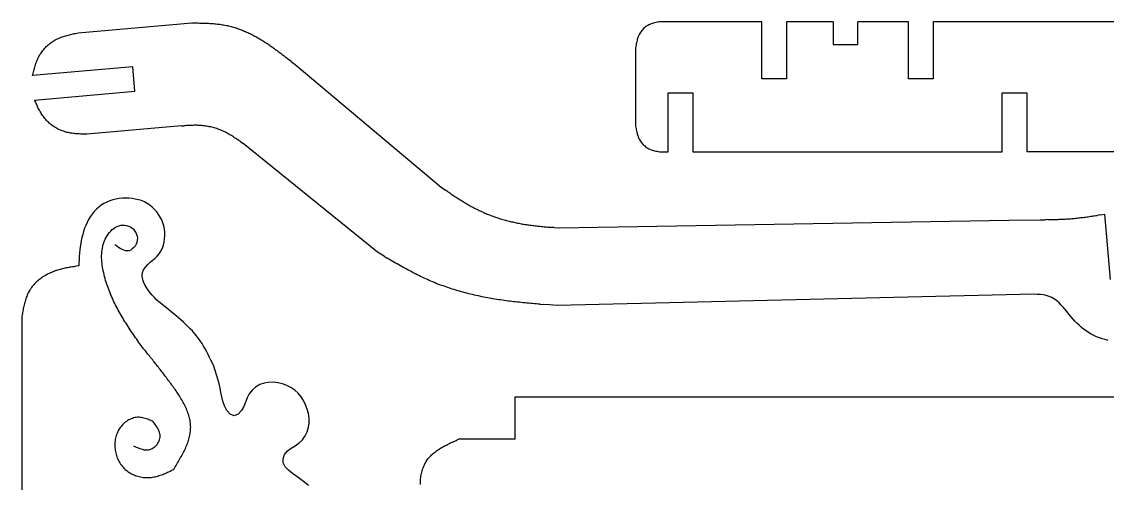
# Model space of a CAD drawing. Extents: x -3475 to 3475, y -2114 to 2114.
# Drawn here: x -2992 to -1711, y -765 to -220 of the extents above; entities that cross this region are included whole.
import ezdxf

# ---------------------------------------------------------------- set-up
doc = ezdxf.new("R2010")
doc.units = 0
doc.header["$MEASUREMENT"] = 0
doc.layers.get('0').update_dxf_attribs({"linetype": 'CONTINUOUS'})

msp = doc.modelspace()

# ---------------------------------------------------------------- linework, layer by layer
for p, q in [((-2925.8, -233.1), (-2791.4, -221.3)), ((-2791.4, -221.3), (-2786.9, -221.4)), ((-2786.9, -221.4), (-2785.4, -221.4)), ((-2785.4, -221.4), (-2783.9, -221.4)), ((-2783.9, -221.4), (-2782.4, -221.5)), ((-2782.4, -221.5), (-2780.8, -221.5)), ((-2780.8, -221.5), (-2779.3, -221.5)), ((-2779.3, -221.5), (-2777.8, -221.6)), ((-2777.8, -221.6), (-2776.3, -221.6)), ((-2776.3, -221.6), (-2774.8, -221.7)), ((-2774.8, -221.7), (-2773.3, -221.8)), ((-2773.3, -221.8), (-2771.8, -221.8)), ((-2771.8, -221.8), (-2770.3, -221.9)), ((-2770.3, -221.9), (-2768.8, -222)), ((-2768.8, -222), (-2767.3, -222.1)), ((-2767.3, -222.1), (-2765.8, -222.2)), ((-2765.8, -222.2), (-2764.3, -222.4)), ((-2764.3, -222.4), (-2762.8, -222.5)), ((-2762.8, -222.5), (-2761.3, -222.7)), ((-2761.3, -222.7), (-2759.9, -222.8)), ((-2759.9, -222.8), (-2758.4, -223)), ((-2758.4, -223), (-2756.9, -223.2)), ((-2756.9, -223.2), (-2755.4, -223.5)), ((-2755.4, -223.5), (-2754, -223.7)), ((-2754, -223.7), (-2752.5, -224)), ((-2752.5, -224), (-2751, -224.2)), ((-2751, -224.2), (-2749.6, -224.5)), ((-2749.6, -224.5), (-2748.1, -224.9)), ((-2748.1, -224.9), (-2746.7, -225.2)), ((-2746.7, -225.2), (-2745.2, -225.6)), ((-2745.2, -225.6), (-2743.8, -225.9)), ((-2743.8, -225.9), (-2742.4, -226.3)), ((-2742.4, -226.3), (-2740.9, -226.8)), ((-2740.9, -226.8), (-2739.5, -227.2)), ((-2739.5, -227.2), (-2738.1, -227.7)), ((-2738.1, -227.7), (-2736.7, -228.2)), ((-2736.7, -228.2), (-2735.3, -228.7)), ((-2735.3, -228.7), (-2733.9, -229.2)), ((-2733.9, -229.2), (-2732.5, -229.8)), ((-2732.5, -229.8), (-2731.1, -230.3)), ((-2731.1, -230.3), (-2729.7, -230.9)), ((-2260.3, -230.1), (-2261.3, -231.3)), ((-2259.3, -229), (-2260.3, -230.1)), ((-2258.3, -227.9), (-2259.3, -229)), ((-2257.1, -226.9), (-2258.3, -227.9)), ((-2256, -226), (-2257.1, -226.9)), ((-2254.8, -225.2), (-2256, -226)), ((-2253.5, -224.4), (-2254.8, -225.2)), ((-2252.2, -223.7), (-2253.5, -224.4)), ((-2250.9, -223.1), (-2252.2, -223.7)), ((-2249.6, -222.5), (-2250.9, -223.1)), ((-2248.2, -222.1), (-2249.6, -222.5)), ((-2246.8, -221.6), (-2248.2, -222.1)), ((-2245.4, -221.3), (-2246.8, -221.6)), ((-2243.9, -220.9), (-2245.4, -221.3)), ((-2242.5, -220.6), (-2243.9, -220.9)), ((-2241, -220.4), (-2242.5, -220.6)), ((-2239.5, -220.1), (-2241, -220.4)), ((-2238, -219.9), (-2239.5, -220.1)), ((-2118.7, -219.9), (-2238, -219.9)), ((-2118.7, -287.2), (-2118.7, -219.9)), ((-2034.6, -219.9), (-2089.9, -219.9)), ((-2089.9, -219.9), (-2089.9, -287.2)), ((-2034.6, -219.9), (-2034.6, -247)), ((-1945.6, -219.9), (-2005.7, -219.9)), ((-2005.7, -247), (-2005.7, -219.9)), ((-1945.6, -287.2), (-1945.6, -219.9)), ((-1594.7, -219.9), (-1916.8, -219.9)), ((-1916.8, -219.9), (-1916.8, -287.2)), ((-2956.4, -243.6), (-2955.1, -242.8)), ((-2955.1, -242.8), (-2953.9, -242)), ((-2953.9, -242), (-2952.6, -241.3)), ((-2952.6, -241.3), (-2951.3, -240.6)), ((-2951.3, -240.6), (-2950, -240)), ((-2950, -240), (-2948.6, -239.4)), ((-2948.6, -239.4), (-2947.3, -238.8)), ((-2947.3, -238.8), (-2945.9, -238.3)), ((-2945.9, -238.3), (-2944.5, -237.8)), ((-2944.5, -237.8), (-2943.1, -237.3)), ((-2943.1, -237.3), (-2941.7, -236.9)), ((-2941.7, -236.9), (-2940.3, -236.4)), ((-2940.3, -236.4), (-2938.9, -236)), ((-2938.9, -236), (-2937.5, -235.7)), ((-2937.5, -235.7), (-2936, -235.3)), ((-2936, -235.3), (-2934.6, -235)), ((-2934.6, -235), (-2933.1, -234.6)), ((-2933.1, -234.6), (-2931.6, -234.3)), ((-2931.6, -234.3), (-2930.2, -234)), ((-2930.2, -234), (-2928.7, -233.7)), ((-2928.7, -233.7), (-2927.2, -233.4)), ((-2927.2, -233.4), (-2925.8, -233.1)), ((-2729.7, -230.9), (-2728.3, -231.5)), ((-2728.3, -231.5), (-2726.9, -232.1)), ((-2726.9, -232.1), (-2725.6, -232.7)), ((-2725.6, -232.7), (-2724.2, -233.4)), ((-2724.2, -233.4), (-2722.8, -234)), ((-2722.8, -234), (-2721.5, -234.7)), ((-2721.5, -234.7), (-2720.1, -235.4)), ((-2720.1, -235.4), (-2718.8, -236.1)), ((-2718.8, -236.1), (-2717.5, -236.8)), ((-2717.5, -236.8), (-2716.1, -237.5)), ((-2716.1, -237.5), (-2714.8, -238.3)), ((-2714.8, -238.3), (-2713.5, -239)), ((-2713.5, -239), (-2712.2, -239.8)), ((-2712.2, -239.8), (-2710.9, -240.5)), ((-2710.9, -240.5), (-2709.6, -241.3)), ((-2709.6, -241.3), (-2708.3, -242.1)), ((-2708.3, -242.1), (-2707, -242.9)), ((-2707, -242.9), (-2705.8, -243.7)), ((-2266.5, -243.3), (-2266.8, -244.8)), ((-2266.1, -241.9), (-2266.5, -243.3)), ((-2265.8, -240.5), (-2266.1, -241.9)), ((-2265.3, -239.1), (-2265.8, -240.5)), ((-2264.8, -237.7), (-2265.3, -239.1)), ((-2264.3, -236.4), (-2264.8, -237.7)), ((-2263.6, -235), (-2264.3, -236.4)), ((-2262.9, -233.8), (-2263.6, -235)), ((-2262.1, -232.5), (-2262.9, -233.8)), ((-2261.3, -231.3), (-2262.1, -232.5)), ((-2969.9, -257.4), (-2969, -256.2)), ((-2969, -256.2), (-2968.2, -255)), ((-2968.2, -255), (-2967.3, -253.8)), ((-2967.3, -253.8), (-2966.3, -252.6)), ((-2966.3, -252.6), (-2965.3, -251.5)), ((-2965.3, -251.5), (-2964.3, -250.4)), ((-2964.3, -250.4), (-2963.3, -249.3)), ((-2963.3, -249.3), (-2962.2, -248.3)), ((-2962.2, -248.3), (-2961.1, -247.3)), ((-2961.1, -247.3), (-2959.9, -246.3)), ((-2959.9, -246.3), (-2958.8, -245.4)), ((-2958.8, -245.4), (-2957.6, -244.5)), ((-2957.6, -244.5), (-2956.4, -243.6)), ((-2705.8, -243.7), (-2704.5, -244.5)), ((-2704.5, -244.5), (-2703.2, -245.4)), ((-2703.2, -245.4), (-2702, -246.2)), ((-2702, -246.2), (-2700.7, -247)), ((-2700.7, -247), (-2699.5, -247.9)), ((-2699.5, -247.9), (-2698.3, -248.7)), ((-2698.3, -248.7), (-2697, -249.6)), ((-2697, -249.6), (-2695.8, -250.5)), ((-2695.8, -250.5), (-2694.6, -251.3)), ((-2694.6, -251.3), (-2693.4, -252.2)), ((-2693.4, -252.2), (-2692.2, -253.1)), ((-2692.2, -253.1), (-2690.9, -254)), ((-2690.9, -254), (-2689.7, -254.9)), ((-2689.7, -254.9), (-2688.6, -255.8)), ((-2688.6, -255.8), (-2687.4, -256.7)), ((-2267.5, -249.2), (-2267.8, -250.6)), ((-2267.8, -250.6), (-2267.8, -343)), ((-2267.3, -247.7), (-2267.5, -249.2)), ((-2267, -246.2), (-2267.3, -247.7)), ((-2266.8, -244.8), (-2267, -246.2)), ((-2034.6, -247), (-2005.7, -247)), ((-2975.6, -269.3), (-2975.1, -268)), ((-2975.1, -268), (-2974.6, -266.6)), ((-2974.6, -266.6), (-2974, -265.2)), ((-2974, -265.2), (-2973.4, -263.9)), ((-2973.4, -263.9), (-2972.8, -262.5)), ((-2972.8, -262.5), (-2972.1, -261.2)), ((-2972.1, -261.2), (-2971.4, -259.9)), ((-2971.4, -259.9), (-2970.7, -258.7)), ((-2970.7, -258.7), (-2969.9, -257.4)), ((-2687.4, -256.7), (-2686.2, -257.6)), ((-2686.2, -257.6), (-2685, -258.5)), ((-2685, -258.5), (-2683.8, -259.4)), ((-2683.8, -259.4), (-2682.6, -260.3)), ((-2682.6, -260.3), (-2681.4, -261.3)), ((-2681.4, -261.3), (-2680.3, -262.2)), ((-2680.3, -262.2), (-2679.1, -263.1)), ((-2679.1, -263.1), (-2677.9, -264)), ((-2677.9, -264), (-2676.7, -265)), ((-2674.4, -266.8), (-2676.7, -265)), ((-2674.4, -266.8), (-2669.7, -270.6)), ((-2861.3, -273.3), (-2979.5, -283.6)), ((-2979.2, -282.2), (-2978.8, -280.8)), ((-2978.8, -280.8), (-2978.4, -279.3)), ((-2978.4, -279.3), (-2978.1, -277.9)), ((-2978.1, -277.9), (-2977.7, -276.4)), ((-2977.7, -276.4), (-2977.3, -275)), ((-2977.3, -275), (-2976.9, -273.6)), ((-2976.9, -273.6), (-2976.5, -272.2)), ((-2976.5, -272.2), (-2976, -270.7)), ((-2976, -270.7), (-2975.6, -269.3)), ((-2858.8, -302), (-2861.3, -273.3)), ((-2669.7, -270.6), (-2497.1, -415.4)), ((-2979.5, -283.6), (-2979.2, -282.2)), ((-2089.9, -287.2), (-2118.7, -287.2)), ((-1916.8, -287.2), (-1945.6, -287.2)), ((-2977, -312.4), (-2858.8, -302)), ((-2229.3, -373.7), (-2229.3, -304)), ((-2229.3, -304), (-2200.4, -304)), ((-2200.4, -304), (-2200.4, -373.7)), ((-1835.1, -373.7), (-1835.1, -304)), ((-1835.1, -304), (-1806.2, -304)), ((-1806.2, -304), (-1806.2, -373.7)), ((-2976.4, -313.8), (-2977, -312.4)), ((-2975.8, -315.1), (-2976.4, -313.8)), ((-2975.2, -316.5), (-2975.8, -315.1)), ((-2974.6, -317.8), (-2975.2, -316.5)), ((-2974, -319.2), (-2974.6, -317.8)), ((-2973.3, -320.5), (-2974, -319.2)), ((-2972.7, -321.9), (-2973.3, -320.5)), ((-2972, -323.2), (-2972.7, -321.9)), ((-2971.3, -324.5), (-2972, -323.2)), ((-2970.6, -325.8), (-2971.3, -324.5)), ((-2969.9, -327.1), (-2970.6, -325.8)), ((-2969.2, -328.3), (-2969.9, -327.1)), ((-2968.4, -329.6), (-2969.2, -328.3)), ((-2967.6, -330.8), (-2968.4, -329.6)), ((-2966.7, -332), (-2967.6, -330.8)), ((-2965.8, -333.2), (-2966.7, -332)), ((-2964.9, -334.3), (-2965.8, -333.2)), ((-2964, -335.5), (-2964.9, -334.3)), ((-2963, -336.6), (-2964, -335.5)), ((-2961.9, -337.6), (-2963, -336.6)), ((-2960.8, -338.7), (-2961.9, -337.6)), ((-2959.7, -339.7), (-2960.8, -338.7)), ((-2958.6, -340.7), (-2959.7, -339.7)), ((-2957.4, -341.6), (-2958.6, -340.7)), ((-2956.3, -342.5), (-2957.4, -341.6)), ((-2955, -343.4), (-2956.3, -342.5)), ((-2953.8, -344.2), (-2955, -343.4)), ((-2952.5, -345), (-2953.8, -344.2)), ((-2951.2, -345.8), (-2952.5, -345)), ((-2949.9, -346.5), (-2951.2, -345.8)), ((-2803.8, -343.1), (-2915.3, -352.8)), ((-2803.8, -343.1), (-2800.8, -342.9)), ((-2799.3, -342.8), (-2800.8, -342.9)), ((-2797.8, -342.7), (-2799.3, -342.8)), ((-2796.3, -342.6), (-2797.8, -342.7)), ((-2794.8, -342.5), (-2796.3, -342.6)), ((-2793.3, -342.4), (-2794.8, -342.5)), ((-2791.8, -342.4), (-2793.3, -342.4)), ((-2790.3, -342.4), (-2791.8, -342.4)), ((-2788.8, -342.3), (-2790.3, -342.4)), ((-2787.3, -342.3), (-2788.8, -342.3)), ((-2785.8, -342.3), (-2787.3, -342.3)), ((-2784.3, -342.4), (-2785.8, -342.3)), ((-2782.8, -342.4), (-2784.3, -342.4)), ((-2781.4, -342.5), (-2782.8, -342.4)), ((-2779.9, -342.7), (-2781.4, -342.5)), ((-2778.4, -342.8), (-2779.9, -342.7)), ((-2776.9, -343), (-2778.4, -342.8)), ((-2775.4, -343.2), (-2776.9, -343)), ((-2773.9, -343.4), (-2775.4, -343.2)), ((-2772.4, -343.6), (-2773.9, -343.4)), ((-2770.9, -343.9), (-2772.4, -343.6)), ((-2769.4, -344.2), (-2770.9, -343.9)), ((-2768, -344.6), (-2769.4, -344.2)), ((-2766.5, -344.9), (-2768, -344.6)), ((-2765.1, -345.3), (-2766.5, -344.9)), ((-2763.6, -345.7), (-2765.1, -345.3)), ((-2762.2, -346.2), (-2763.6, -345.7)), ((-2267.8, -343), (-2267.5, -344.4)), ((-2267.5, -344.4), (-2267.3, -345.9)), ((-2267.3, -345.9), (-2267, -347.4)), ((-2948.6, -347.2), (-2949.9, -346.5)), ((-2947.2, -347.8), (-2948.6, -347.2)), ((-2945.9, -348.4), (-2947.2, -347.8)), ((-2944.5, -348.9), (-2945.9, -348.4)), ((-2943.1, -349.4), (-2944.5, -348.9)), ((-2941.7, -349.8), (-2943.1, -349.4)), ((-2940.3, -350.3), (-2941.7, -349.8)), ((-2938.9, -350.6), (-2940.3, -350.3)), ((-2937.5, -350.9), (-2938.9, -350.6)), ((-2936, -351.2), (-2937.5, -350.9)), ((-2934.6, -351.5), (-2936, -351.2)), ((-2933.1, -351.7), (-2934.6, -351.5)), ((-2931.7, -351.9), (-2933.1, -351.7)), ((-2930.2, -352.1), (-2931.7, -351.9)), ((-2928.7, -352.2), (-2930.2, -352.1)), ((-2927.3, -352.3), (-2928.7, -352.2)), ((-2925.8, -352.4), (-2927.3, -352.3)), ((-2924.3, -352.5), (-2925.8, -352.4)), ((-2922.8, -352.6), (-2924.3, -352.5)), ((-2921.3, -352.7), (-2922.8, -352.6)), ((-2919.8, -352.7), (-2921.3, -352.7)), ((-2918.3, -352.8), (-2919.8, -352.7)), ((-2916.8, -352.8), (-2918.3, -352.8)), ((-2915.3, -352.8), (-2916.8, -352.8)), ((-2760.8, -346.7), (-2762.2, -346.2)), ((-2759.4, -347.2), (-2760.8, -346.7)), ((-2758, -347.7), (-2759.4, -347.2)), ((-2756.6, -348.3), (-2758, -347.7)), ((-2755.3, -348.9), (-2756.6, -348.3)), ((-2753.9, -349.5), (-2755.3, -348.9)), ((-2752.6, -350.2), (-2753.9, -349.5)), ((-2751.2, -350.8), (-2752.6, -350.2)), ((-2749.9, -351.5), (-2751.2, -350.8)), ((-2748.6, -352.3), (-2749.9, -351.5)), ((-2747.3, -353), (-2748.6, -352.3)), ((-2746, -353.8), (-2747.3, -353)), ((-2744.8, -354.5), (-2746, -353.8)), ((-2743.5, -355.3), (-2744.8, -354.5)), ((-2742.2, -356.1), (-2743.5, -355.3)), ((-2741, -356.9), (-2742.2, -356.1)), ((-2739.7, -357.8), (-2741, -356.9)), ((-2738.5, -358.6), (-2739.7, -357.8)), ((-2737.2, -359.5), (-2738.5, -358.6)), ((-2267, -347.4), (-2266.8, -348.8)), ((-2266.8, -348.8), (-2266.5, -350.3)), ((-2266.5, -350.3), (-2266.1, -351.7)), ((-2266.1, -351.7), (-2265.8, -353.1)), ((-2265.8, -353.1), (-2265.3, -354.5)), ((-2265.3, -354.5), (-2264.8, -355.9)), ((-2264.8, -355.9), (-2264.3, -357.2)), ((-2264.3, -357.2), (-2263.6, -358.6)), ((-2263.6, -358.6), (-2262.9, -359.8)), ((-2736, -360.3), (-2737.2, -359.5)), ((-2734.7, -361.2), (-2736, -360.3)), ((-2733.5, -362), (-2734.7, -361.2)), ((-2733.5, -362), (-2731, -363.8)), ((-2572.3, -492.3), (-2731, -363.8)), ((-2262.9, -359.8), (-2262.1, -361.1)), ((-2262.1, -361.1), (-2261.3, -362.3)), ((-2261.3, -362.3), (-2260.3, -363.5)), ((-2260.3, -363.5), (-2259.3, -364.6)), ((-2259.3, -364.6), (-2258.3, -365.7)), ((-2258.3, -365.7), (-2257.1, -366.7)), ((-2257.1, -366.7), (-2256, -367.6)), ((-2256, -367.6), (-2254.8, -368.4)), ((-2254.8, -368.4), (-2253.5, -369.2)), ((-2253.5, -369.2), (-2252.2, -369.9)), ((-2252.2, -369.9), (-2250.9, -370.5)), ((-2250.9, -370.5), (-2249.6, -371.1)), ((-2249.6, -371.1), (-2248.2, -371.5)), ((-2248.2, -371.5), (-2246.8, -372)), ((-2246.8, -372), (-2245.4, -372.3)), ((-2245.4, -372.3), (-2243.9, -372.7)), ((-2243.9, -372.7), (-2242.5, -373)), ((-2242.5, -373), (-2241, -373.2)), ((-2241, -373.2), (-2239.5, -373.5)), ((-2239.5, -373.5), (-2238, -373.7)), ((-2238, -373.7), (-2229.3, -373.7)), ((-2200.4, -373.7), (-1835.1, -373.7)), ((-1354.3, -373.7), (-1806.2, -373.7)), ((-2497.1, -415.4), (-2492.1, -418.8)), ((-2489.7, -420.5), (-2492.1, -418.8)), ((-2489.7, -420.5), (-2488.4, -421.4)), ((-2488.4, -421.4), (-2487.2, -422.2)), ((-2487.2, -422.2), (-2486, -423.1)), ((-2895.2, -434.8), (-2898.4, -436.7)), ((-2891.9, -433.1), (-2895.2, -434.8)), ((-2888.4, -431.6), (-2891.9, -433.1)), ((-2884.8, -430.5), (-2888.4, -431.6)), ((-2881.1, -429.6), (-2884.8, -430.5)), ((-2877.4, -428.9), (-2881.1, -429.6)), ((-2873.5, -428.5), (-2877.4, -428.9)), ((-2869.7, -428.4), (-2873.5, -428.5)), ((-2865.8, -428.5), (-2869.7, -428.4)), ((-2862, -428.8), (-2865.8, -428.5)), ((-2858.3, -429.4), (-2862, -428.8)), ((-2854.6, -430.2), (-2858.3, -429.4)), ((-2851, -431.3), (-2854.6, -430.2)), ((-2847.5, -432.8), (-2851, -431.3)), ((-2844.2, -434.5), (-2847.5, -432.8)), ((-2841.1, -436.6), (-2844.2, -434.5)), ((-2486, -423.1), (-2484.7, -423.9)), ((-2484.7, -423.9), (-2483.5, -424.8)), ((-2483.5, -424.8), (-2482.2, -425.6)), ((-2482.2, -425.6), (-2481, -426.4)), ((-2481, -426.4), (-2479.7, -427.2)), ((-2479.7, -427.2), (-2478.5, -428.1)), ((-2478.5, -428.1), (-2477.2, -428.9)), ((-2477.2, -428.9), (-2476, -429.7)), ((-2476, -429.7), (-2474.7, -430.5)), ((-2474.7, -430.5), (-2473.4, -431.3)), ((-2473.4, -431.3), (-2472.2, -432.1)), ((-2472.2, -432.1), (-2470.9, -432.8)), ((-2470.9, -432.8), (-2469.6, -433.6)), ((-2469.6, -433.6), (-2468.3, -434.4)), ((-2468.3, -434.4), (-2467, -435.1)), ((-2467, -435.1), (-2465.7, -435.9)), ((-2909.1, -447.2), (-2911.3, -450.4)), ((-2906.7, -444.3), (-2909.1, -447.2)), ((-2904.1, -441.5), (-2906.7, -444.3)), ((-2901.4, -439), (-2904.1, -441.5)), ((-2898.4, -436.7), (-2901.4, -439)), ((-2838.2, -438.9), (-2841.1, -436.6)), ((-2835.4, -441.6), (-2838.2, -438.9)), ((-2833, -444.4), (-2835.4, -441.6)), ((-2830.7, -447.5), (-2833, -444.4)), ((-2828.8, -450.7), (-2830.7, -447.5)), ((-2465.7, -435.9), (-2464.4, -436.6)), ((-2464.4, -436.6), (-2463.1, -437.4)), ((-2463.1, -437.4), (-2461.8, -438.1)), ((-2461.8, -438.1), (-2460.5, -438.8)), ((-2460.5, -438.8), (-2459.2, -439.5)), ((-2459.2, -439.5), (-2457.8, -440.2)), ((-2457.8, -440.2), (-2456.5, -440.9)), ((-2456.5, -440.9), (-2455.2, -441.5)), ((-2455.2, -441.5), (-2453.8, -442.2)), ((-2453.8, -442.2), (-2452.5, -442.8)), ((-2452.5, -442.8), (-2451.1, -443.5)), ((-2451.1, -443.5), (-2449.7, -444.1)), ((-2449.7, -444.1), (-2448.4, -444.7)), ((-2448.4, -444.7), (-2447, -445.3)), ((-2447, -445.3), (-2445.6, -445.9)), ((-2445.6, -445.9), (-2444.2, -446.5)), ((-2444.2, -446.5), (-2442.9, -447.1)), ((-2442.9, -447.1), (-2441.5, -447.6)), ((-2441.5, -447.6), (-2440.1, -448.2)), ((-2440.1, -448.2), (-2438.7, -448.7)), ((-1718.9, -448), (-1721.9, -448.5)), ((-1718.9, -448), (-1714.5, -447.3)), ((-1714.5, -447.3), (-1714.4, -447.1)), ((-1714.4, -447.1), (-1707.6, -524.5)), ((-2916.7, -460.5), (-2918.1, -464)), ((-2915, -457), (-2916.7, -460.5)), ((-2913.3, -453.6), (-2915, -457)), ((-2911.3, -450.4), (-2913.3, -453.6)), ((-2879.7, -461.7), (-2877.6, -460.9)), ((-2877.6, -460.9), (-2875.4, -460.3)), ((-2875.4, -460.3), (-2873.1, -460.1)), ((-2873.1, -460.1), (-2870.8, -460.2)), ((-2870.8, -460.2), (-2868.6, -460.6)), ((-2868.6, -460.6), (-2866.3, -461.3)), ((-2827.1, -454.1), (-2828.8, -450.7)), ((-2825.8, -457.6), (-2827.1, -454.1)), ((-2824.7, -461.2), (-2825.8, -457.6)), ((-2438.7, -448.7), (-2437.3, -449.2)), ((-2437.3, -449.2), (-2435.8, -449.7)), ((-2435.8, -449.7), (-2434.4, -450.3)), ((-2434.4, -450.3), (-2433, -450.7)), ((-2433, -450.7), (-2431.6, -451.2)), ((-2431.6, -451.2), (-2430.2, -451.7)), ((-2430.2, -451.7), (-2428.7, -452.2)), ((-2428.7, -452.2), (-2427.3, -452.6)), ((-2427.3, -452.6), (-2425.9, -453.1)), ((-2425.9, -453.1), (-2424.4, -453.5)), ((-2424.4, -453.5), (-2423, -453.9)), ((-2423, -453.9), (-2421.5, -454.3)), ((-2421.5, -454.3), (-2420.1, -454.7)), ((-2420.1, -454.7), (-2418.6, -455.1)), ((-2418.6, -455.1), (-2417.2, -455.5)), ((-2417.2, -455.5), (-2415.7, -455.8)), ((-2415.7, -455.8), (-2414.3, -456.2)), ((-2414.3, -456.2), (-2412.8, -456.5)), ((-2412.8, -456.5), (-2411.4, -456.8)), ((-2411.4, -456.8), (-2409.9, -457.2)), ((-2409.9, -457.2), (-2408.4, -457.5)), ((-2408.4, -457.5), (-2407, -457.8)), ((-2407, -457.8), (-2405.5, -458.1)), ((-2405.5, -458.1), (-2404, -458.3)), ((-2404, -458.3), (-2402.6, -458.6)), ((-2402.6, -458.6), (-2401.1, -458.9)), ((-2401.1, -458.9), (-2399.6, -459.1)), ((-2399.6, -459.1), (-2398.1, -459.3)), ((-2398.1, -459.3), (-2396.7, -459.6)), ((-2396.7, -459.6), (-2395.2, -459.8)), ((-2395.2, -459.8), (-2393.7, -460)), ((-2393.7, -460), (-2392.2, -460.2)), ((-2392.2, -460.2), (-2390.7, -460.4)), ((-2390.7, -460.4), (-2389.2, -460.6)), ((-2389.2, -460.6), (-2387.8, -460.8)), ((-2387.8, -460.8), (-2386.3, -461)), ((-2386.3, -461), (-2384.8, -461.2)), ((-2384.8, -461.2), (-2383.3, -461.3)), ((-2357.9, -463.6), (-1827.4, -454.4)), ((-1827.4, -454.4), (-1790.2, -453.9)), ((-1790.2, -453.9), (-1784.2, -453.8)), ((-1781.2, -453.7), (-1784.2, -453.8)), ((-1781.2, -453.7), (-1779.7, -453.7)), ((-1779.7, -453.7), (-1778.2, -453.7)), ((-1778.2, -453.7), (-1776.7, -453.6)), ((-1776.7, -453.6), (-1775.2, -453.6)), ((-1775.2, -453.6), (-1773.8, -453.5)), ((-1773.8, -453.5), (-1772.3, -453.5)), ((-1772.3, -453.5), (-1770.8, -453.5)), ((-1770.8, -453.5), (-1769.3, -453.4)), ((-1769.3, -453.4), (-1767.8, -453.3)), ((-1767.8, -453.3), (-1766.3, -453.3)), ((-1766.3, -453.3), (-1764.8, -453.2)), ((-1764.8, -453.2), (-1763.3, -453.1)), ((-1763.3, -453.1), (-1761.8, -453.1)), ((-1761.8, -453.1), (-1760.3, -453)), ((-1760.3, -453), (-1758.9, -452.9)), ((-1758.9, -452.9), (-1757.4, -452.8)), ((-1757.4, -452.8), (-1755.9, -452.7)), ((-1755.9, -452.7), (-1754.4, -452.6)), ((-1754.4, -452.6), (-1752.9, -452.5)), ((-1752.9, -452.5), (-1751.4, -452.3)), ((-1751.4, -452.3), (-1749.9, -452.2)), ((-1749.9, -452.2), (-1748.5, -452.1)), ((-1748.5, -452.1), (-1747, -451.9)), ((-1747, -451.9), (-1745.5, -451.8)), ((-1745.5, -451.8), (-1744, -451.6)), ((-1744, -451.6), (-1742.5, -451.4)), ((-1742.5, -451.4), (-1741.1, -451.2)), ((-1741.1, -451.2), (-1739.6, -451.1)), ((-1739.6, -451.1), (-1738.1, -450.9)), ((-1738.1, -450.9), (-1736.6, -450.7)), ((-1736.6, -450.7), (-1735.1, -450.5)), ((-1735.1, -450.5), (-1733.7, -450.3)), ((-1733.7, -450.3), (-1732.2, -450.1)), ((-1732.2, -450.1), (-1730.7, -449.8)), ((-1730.7, -449.8), (-1729.2, -449.6)), ((-1729.2, -449.6), (-1727.8, -449.4)), ((-1727.8, -449.4), (-1726.3, -449.2)), ((-1726.3, -449.2), (-1724.8, -448.9)), ((-1724.8, -448.9), (-1723.3, -448.7)), ((-1723.3, -448.7), (-1721.9, -448.5)), ((-2920.3, -471.2), (-2921.2, -474.8)), ((-2919.3, -467.6), (-2920.3, -471.2)), ((-2918.1, -464), (-2919.3, -467.6)), ((-2892.5, -474.7), (-2891.4, -472.7)), ((-2891.4, -472.7), (-2890.1, -470.8)), ((-2890.1, -470.8), (-2888.6, -468.9)), ((-2888.6, -468.9), (-2887.1, -467.2)), ((-2887.1, -467.2), (-2885.4, -465.5)), ((-2885.4, -465.5), (-2883.6, -464.1)), ((-2883.6, -464.1), (-2881.7, -462.8)), ((-2881.7, -462.8), (-2879.7, -461.7)), ((-2866.3, -461.3), (-2864.2, -462.3)), ((-2864.2, -462.3), (-2862.3, -463.6)), ((-2862.3, -463.6), (-2860.5, -465.1)), ((-2860.5, -465.1), (-2859, -467)), ((-2859, -467), (-2857.7, -469)), ((-2857.7, -469), (-2856.7, -471.1)), ((-2856.7, -471.1), (-2856.1, -473.4)), ((-2856.1, -473.4), (-2855.8, -475.8)), ((-2823.9, -464.9), (-2824.7, -461.2)), ((-2823.5, -468.7), (-2823.9, -464.9)), ((-2823.6, -476.4), (-2823.4, -472.5)), ((-2823.4, -472.5), (-2823.5, -468.7)), ((-2383.3, -461.3), (-2381.8, -461.5)), ((-2381.8, -461.5), (-2380.3, -461.6)), ((-2380.3, -461.6), (-2378.8, -461.8)), ((-2378.8, -461.8), (-2377.3, -461.9)), ((-2377.3, -461.9), (-2375.9, -462.1)), ((-2375.9, -462.1), (-2374.4, -462.2)), ((-2374.4, -462.2), (-2372.9, -462.4)), ((-2372.9, -462.4), (-2371.4, -462.5)), ((-2371.4, -462.5), (-2369.9, -462.6)), ((-2369.9, -462.6), (-2368.4, -462.8)), ((-2368.4, -462.8), (-2366.9, -462.9)), ((-2363.9, -463.1), (-2366.9, -462.9)), ((-2363.9, -463.1), (-2357.9, -463.6)), ((-2923.2, -485.8), (-2923.6, -489.6)), ((-2922.6, -482.1), (-2923.2, -485.8)), ((-2922, -478.5), (-2922.6, -482.1)), ((-2921.2, -474.8), (-2922, -478.5)), ((-2897.1, -487.5), (-2896.6, -485.2)), ((-2896.6, -485.2), (-2896, -483.1)), ((-2896, -483.1), (-2895.3, -480.9)), ((-2895.3, -480.9), (-2894.5, -478.8)), ((-2894.5, -478.8), (-2893.6, -476.7)), ((-2893.6, -476.7), (-2892.5, -474.7)), ((-2880.2, -485.2), (-2882.3, -483.6)), ((-2878.1, -486.6), (-2880.2, -485.2)), ((-2875.9, -488), (-2878.1, -486.6)), ((-2858.5, -484.9), (-2860, -486.8)), ((-2857.3, -482.8), (-2858.5, -484.9)), ((-2856.4, -480.5), (-2857.3, -482.8)), ((-2855.9, -478.2), (-2856.4, -480.5)), ((-2855.8, -475.8), (-2855.9, -478.2)), ((-2826.3, -487.6), (-2825, -484)), ((-2825, -484), (-2824.1, -480.2)), ((-2824.1, -480.2), (-2823.6, -476.4)), ((-2924.3, -497.1), (-2924.5, -500.8)), ((-2924, -493.3), (-2924.3, -497.1)), ((-2923.6, -489.6), (-2924, -493.3)), ((-2898, -496.4), (-2897.9, -494.2)), ((-2898, -498.7), (-2898, -496.4)), ((-2897.9, -500.9), (-2898, -498.7)), ((-2897.9, -494.2), (-2897.7, -491.9)), ((-2897.7, -491.9), (-2897.5, -489.7)), ((-2897.5, -489.7), (-2897.1, -487.5)), ((-2873.8, -489.1), (-2875.9, -488)), ((-2871.7, -490), (-2873.8, -489.1)), ((-2869.7, -490.6), (-2871.7, -490)), ((-2867.6, -490.7), (-2869.7, -490.6)), ((-2865.6, -490.5), (-2867.6, -490.7)), ((-2863.6, -489.7), (-2865.6, -490.5)), ((-2861.8, -488.4), (-2863.6, -489.7)), ((-2860, -486.8), (-2861.8, -488.4)), ((-2840.7, -504.1), (-2834.9, -499.3)), ((-2834.9, -499.3), (-2832.3, -496.7)), ((-2832.3, -496.7), (-2829.9, -494)), ((-2829.9, -494), (-2827.9, -490.9)), ((-2827.9, -490.9), (-2826.3, -487.6)), ((-2564.6, -496.9), (-2572.3, -492.3)), ((-2564.6, -496.9), (-2560.8, -499.2)), ((-2558.9, -500.4), (-2560.8, -499.2)), ((-2945.6, -512.2), (-2947, -512.6)), ((-2944.1, -511.8), (-2945.6, -512.2)), ((-2942.6, -511.5), (-2944.1, -511.8)), ((-2941.2, -511.1), (-2942.6, -511.5)), ((-2939.7, -510.8), (-2941.2, -511.1)), ((-2938.3, -510.5), (-2939.7, -510.8)), ((-2936.8, -510.3), (-2938.3, -510.5)), ((-2935.3, -510), (-2936.8, -510.3)), ((-2933.8, -509.7), (-2935.3, -510)), ((-2932.4, -509.5), (-2933.8, -509.7)), ((-2930.9, -509.3), (-2932.4, -509.5)), ((-2929.4, -509), (-2930.9, -509.3)), ((-2927.9, -508.8), (-2929.4, -509)), ((-2925, -508.4), (-2927.9, -508.8)), ((-2924.8, -504.6), (-2925, -508.4)), ((-2924.5, -500.8), (-2924.8, -504.6)), ((-2897.7, -503.2), (-2897.9, -500.9)), ((-2897.5, -505.4), (-2897.7, -503.2)), ((-2897.2, -507.7), (-2897.5, -505.4)), ((-2896.9, -510), (-2897.2, -507.7)), ((-2896.5, -512.2), (-2896.9, -510)), ((-2896, -514.4), (-2896.5, -512.2)), ((-2848.4, -512.9), (-2846.2, -509.7)), ((-2846.2, -509.7), (-2843.5, -506.8)), ((-2843.5, -506.8), (-2840.7, -504.1)), ((-2556.9, -501.5), (-2558.9, -500.4)), ((-2555, -502.7), (-2556.9, -501.5)), ((-2553.1, -503.8), (-2555, -502.7)), ((-2551.1, -505), (-2553.1, -503.8)), ((-2549.2, -506.1), (-2551.1, -505)), ((-2547.3, -507.2), (-2549.2, -506.1)), ((-2545.3, -508.3), (-2547.3, -507.2)), ((-2543.4, -509.4), (-2545.3, -508.3)), ((-2541.4, -510.5), (-2543.4, -509.4)), ((-2539.4, -511.6), (-2541.4, -510.5)), ((-2537.5, -512.7), (-2539.4, -511.6)), ((-2971.4, -524.5), (-2972.6, -525.4)), ((-2970.2, -523.5), (-2971.4, -524.5)), ((-2968.9, -522.6), (-2970.2, -523.5)), ((-2967.7, -521.8), (-2968.9, -522.6)), ((-2966.4, -520.9), (-2967.7, -521.8)), ((-2965.1, -520.1), (-2966.4, -520.9)), ((-2963.7, -519.4), (-2965.1, -520.1)), ((-2962.4, -518.6), (-2963.7, -519.4)), ((-2961.1, -517.9), (-2962.4, -518.6)), ((-2959.7, -517.2), (-2961.1, -517.9)), ((-2958.3, -516.6), (-2959.7, -517.2)), ((-2956.9, -516), (-2958.3, -516.6)), ((-2955.5, -515.4), (-2956.9, -516)), ((-2954.1, -514.9), (-2955.5, -515.4)), ((-2952.7, -514.3), (-2954.1, -514.9)), ((-2951.3, -513.9), (-2952.7, -514.3)), ((-2949.9, -513.4), (-2951.3, -513.9)), ((-2948.4, -513), (-2949.9, -513.4)), ((-2947, -512.6), (-2948.4, -513)), ((-2895.5, -516.7), (-2896, -514.4)), ((-2895, -518.9), (-2895.5, -516.7)), ((-2894.4, -521.1), (-2895, -518.9)), ((-2893.8, -523.3), (-2894.4, -521.1)), ((-2893.2, -525.5), (-2893.8, -523.3)), ((-2850.3, -519.8), (-2849.8, -516.3)), ((-2849.9, -523.4), (-2850.3, -519.8)), ((-2848.7, -527.1), (-2849.9, -523.4)), ((-2849.8, -516.3), (-2848.4, -512.9)), ((-2535.5, -513.7), (-2537.5, -512.7)), ((-2533.5, -514.8), (-2535.5, -513.7)), ((-2531.6, -515.8), (-2533.5, -514.8)), ((-2529.6, -516.9), (-2531.6, -515.8)), ((-2527.6, -517.9), (-2529.6, -516.9)), ((-2525.6, -518.9), (-2527.6, -517.9)), ((-2523.6, -519.9), (-2525.6, -518.9)), ((-2521.6, -520.9), (-2523.6, -519.9)), ((-2519.6, -521.8), (-2521.6, -520.9)), ((-2517.5, -522.8), (-2519.6, -521.8)), ((-2515.5, -523.7), (-2517.5, -522.8)), ((-2513.5, -524.6), (-2515.5, -523.7)), ((-2511.4, -525.5), (-2513.5, -524.6)), ((-2983.2, -537.8), (-2984, -539.1)), ((-2982.5, -536.5), (-2983.2, -537.8)), ((-2981.7, -535.3), (-2982.5, -536.5)), ((-2980.8, -534.1), (-2981.7, -535.3)), ((-2979.9, -532.9), (-2980.8, -534.1)), ((-2979, -531.8), (-2979.9, -532.9)), ((-2978, -530.7), (-2979, -531.8)), ((-2977, -529.6), (-2978, -530.7)), ((-2975.9, -528.5), (-2977, -529.6)), ((-2974.8, -527.4), (-2975.9, -528.5)), ((-2973.7, -526.4), (-2974.8, -527.4)), ((-2972.6, -525.4), (-2973.7, -526.4)), ((-2892.5, -527.6), (-2893.2, -525.5)), ((-2891.8, -529.8), (-2892.5, -527.6)), ((-2891.1, -531.9), (-2891.8, -529.8)), ((-2890.4, -534.1), (-2891.1, -531.9)), ((-2889.6, -536.2), (-2890.4, -534.1)), ((-2888.8, -538.3), (-2889.6, -536.2)), ((-2847, -530.6), (-2848.7, -527.1)), ((-2845, -534), (-2847, -530.6)), ((-2842.9, -537.2), (-2845, -534)), ((-2840.6, -540.2), (-2842.9, -537.2)), ((-2509.4, -526.4), (-2511.4, -525.5)), ((-2507.3, -527.3), (-2509.4, -526.4)), ((-2505.2, -528.1), (-2507.3, -527.3)), ((-2503.1, -529), (-2505.2, -528.1)), ((-2501.1, -529.8), (-2503.1, -529)), ((-2499, -530.6), (-2501.1, -529.8)), ((-2496.9, -531.4), (-2499, -530.6)), ((-2494.7, -532.1), (-2496.9, -531.4)), ((-2492.6, -532.9), (-2494.7, -532.1)), ((-2490.5, -533.6), (-2492.6, -532.9)), ((-2488.4, -534.3), (-2490.5, -533.6)), ((-2486.3, -535), (-2488.4, -534.3)), ((-2484.1, -535.7), (-2486.3, -535)), ((-2482, -536.4), (-2484.1, -535.7)), ((-2479.8, -537.1), (-2482, -536.4)), ((-2477.7, -537.7), (-2479.8, -537.1)), ((-2475.5, -538.3), (-2477.7, -537.7)), ((-2988.3, -550), (-2988.7, -551.5)), ((-2987.9, -548.6), (-2988.3, -550)), ((-2987.4, -547.2), (-2987.9, -548.6)), ((-2987, -545.8), (-2987.4, -547.2)), ((-2986.4, -544.4), (-2987, -545.8)), ((-2985.9, -543), (-2986.4, -544.4)), ((-2985.3, -541.7), (-2985.9, -543)), ((-2984.6, -540.4), (-2985.3, -541.7)), ((-2984, -539.1), (-2984.6, -540.4)), ((-2888, -540.4), (-2888.8, -538.3)), ((-2887.1, -542.5), (-2888, -540.4)), ((-2886.2, -544.6), (-2887.1, -542.5)), ((-2885.3, -546.6), (-2886.2, -544.6)), ((-2884.4, -548.7), (-2885.3, -546.6)), ((-2883.5, -550.7), (-2884.4, -548.7)), ((-2882.5, -552.7), (-2883.5, -550.7)), ((-2838.3, -543), (-2840.6, -540.2)), ((-2835.7, -545.7), (-2838.3, -543)), ((-2833.1, -548.3), (-2835.7, -545.7)), ((-2830.3, -550.8), (-2833.1, -548.3)), ((-2827.4, -553.2), (-2830.3, -550.8)), ((-2473.4, -539), (-2475.5, -538.3)), ((-2471.2, -539.6), (-2473.4, -539)), ((-2469, -540.1), (-2471.2, -539.6)), ((-2466.8, -540.7), (-2469, -540.1)), ((-2464.7, -541.3), (-2466.8, -540.7)), ((-2462.5, -541.8), (-2464.7, -541.3)), ((-2460.3, -542.3), (-2462.5, -541.8)), ((-2458.1, -542.8), (-2460.3, -542.3)), ((-2455.9, -543.3), (-2458.1, -542.8)), ((-2453.7, -543.8), (-2455.9, -543.3)), ((-2451.5, -544.3), (-2453.7, -543.8)), ((-2449.3, -544.8), (-2451.5, -544.3)), ((-2447.1, -545.2), (-2449.3, -544.8)), ((-2444.9, -545.6), (-2447.1, -545.2)), ((-2442.7, -546.1), (-2444.9, -545.6)), ((-2440.5, -546.5), (-2442.7, -546.1)), ((-2438.3, -546.9), (-2440.5, -546.5)), ((-2436.1, -547.2), (-2438.3, -546.9)), ((-2433.9, -547.6), (-2436.1, -547.2)), ((-2431.6, -548), (-2433.9, -547.6)), ((-2429.4, -548.3), (-2431.6, -548)), ((-2427.2, -548.6), (-2429.4, -548.3)), ((-2425, -549), (-2427.2, -548.6)), ((-2422.8, -549.3), (-2425, -549)), ((-2420.5, -549.6), (-2422.8, -549.3)), ((-2418.3, -549.9), (-2420.5, -549.6)), ((-2416.1, -550.1), (-2418.3, -549.9)), ((-2413.9, -550.4), (-2416.1, -550.1)), ((-2411.7, -550.7), (-2413.9, -550.4)), ((-2409.4, -550.9), (-2411.7, -550.7)), ((-1797.3, -541.8), (-2360.3, -555.2)), ((-1793.7, -542), (-1797.3, -541.8)), ((-1790.1, -542.2), (-1793.7, -542)), ((-1786.6, -542.7), (-1790.1, -542.2)), ((-1783.1, -543.4), (-1786.6, -542.7)), ((-1779.8, -544.4), (-1783.1, -543.4)), ((-1776.6, -545.9), (-1779.8, -544.4)), ((-1773.6, -547.7), (-1776.6, -545.9)), ((-1770.7, -549.8), (-1773.6, -547.7)), ((-1768, -552.2), (-1770.7, -549.8)), ((-2991.3, -563.4), (-2991.5, -564.9)), ((-2991, -561.9), (-2991.3, -563.4)), ((-2990.7, -560.4), (-2991, -561.9)), ((-2990.4, -558.9), (-2990.7, -560.4)), ((-2990.1, -557.4), (-2990.4, -558.9)), ((-2989.8, -555.9), (-2990.1, -557.4)), ((-2989.5, -554.4), (-2989.8, -555.9)), ((-2989.1, -552.9), (-2989.5, -554.4)), ((-2988.7, -551.5), (-2989.1, -552.9)), ((-2881.5, -554.8), (-2882.5, -552.7)), ((-2880.5, -556.8), (-2881.5, -554.8)), ((-2879.4, -558.8), (-2880.5, -556.8)), ((-2878.3, -560.7), (-2879.4, -558.8)), ((-2877.3, -562.7), (-2878.3, -560.7)), ((-2876.2, -564.7), (-2877.3, -562.7)), ((-2824.5, -555.6), (-2827.4, -553.2)), ((-2821.6, -558), (-2824.5, -555.6)), ((-2815.8, -562.7), (-2821.6, -558)), ((-2812.9, -565), (-2815.8, -562.7)), ((-2407.2, -551.2), (-2409.4, -550.9)), ((-2405, -551.4), (-2407.2, -551.2)), ((-2402.7, -551.7), (-2405, -551.4)), ((-2400.5, -551.9), (-2402.7, -551.7)), ((-2398.3, -552.1), (-2400.5, -551.9)), ((-2396.1, -552.3), (-2398.3, -552.1)), ((-2393.8, -552.5), (-2396.1, -552.3)), ((-2391.6, -552.7), (-2393.8, -552.5)), ((-2389.4, -552.9), (-2391.6, -552.7)), ((-2387.1, -553.1), (-2389.4, -552.9)), ((-2384.9, -553.3), (-2387.1, -553.1)), ((-2382.7, -553.5), (-2384.9, -553.3)), ((-2380.4, -553.7), (-2382.7, -553.5)), ((-2380.4, -553.7), (-2376, -554)), ((-2369.3, -554.5), (-2376, -554)), ((-2360.3, -555.2), (-2369.3, -554.5)), ((-1765.5, -554.7), (-1768, -552.2)), ((-1763.1, -557.3), (-1765.5, -554.7)), ((-1760.8, -560), (-1763.1, -557.3)), ((-1758.6, -562.8), (-1760.8, -560)), ((-1756.4, -565.6), (-1758.6, -562.8)), ((-2992, -567.9), (-2992.3, -569.5)), ((-2992.3, -569.5), (-2992.3, -1259.1)), ((-2991.8, -566.4), (-2992, -567.9)), ((-2991.5, -564.9), (-2991.8, -566.4)), ((-2875, -566.6), (-2876.2, -564.7)), ((-2873.9, -568.6), (-2875, -566.6)), ((-2872.7, -570.5), (-2873.9, -568.6)), ((-2871.6, -572.4), (-2872.7, -570.5)), ((-2870.4, -574.3), (-2871.6, -572.4)), ((-2869.2, -576.2), (-2870.4, -574.3)), ((-2868, -578.2), (-2869.2, -576.2)), ((-2810, -567.4), (-2812.9, -565)), ((-2807.2, -569.8), (-2810, -567.4)), ((-2804.3, -572.2), (-2807.2, -569.8)), ((-2801.5, -574.7), (-2804.3, -572.2)), ((-2798.8, -577.3), (-2801.5, -574.7)), ((-1754.2, -568.3), (-1756.4, -565.6)), ((-1751.9, -571), (-1754.2, -568.3)), ((-1749.5, -573.6), (-1751.9, -571)), ((-1747.1, -576.1), (-1749.5, -573.6)), ((-1744.5, -578.6), (-1747.1, -576.1)), ((-2866.7, -580), (-2868, -578.2)), ((-2865.5, -581.9), (-2866.7, -580)), ((-2864.3, -583.8), (-2865.5, -581.9)), ((-2863, -585.7), (-2864.3, -583.8)), ((-2861.8, -587.6), (-2863, -585.7)), ((-2860.5, -589.4), (-2861.8, -587.6)), ((-2796.1, -579.9), (-2798.8, -577.3)), ((-2793.5, -582.6), (-2796.1, -579.9)), ((-2790.9, -585.3), (-2793.5, -582.6)), ((-2788.5, -588.1), (-2790.9, -585.3)), ((-2786.1, -591), (-2788.5, -588.1)), ((-1741.8, -580.9), (-1744.5, -578.6)), ((-1739.1, -583.1), (-1741.8, -580.9)), ((-1736.2, -585.2), (-1739.1, -583.1)), ((-1733.2, -587.1), (-1736.2, -585.2)), ((-1730.2, -588.9), (-1733.2, -587.1)), ((-1727, -590.5), (-1730.2, -588.9)), ((-2859.2, -591.3), (-2860.5, -589.4)), ((-2857.9, -593.2), (-2859.2, -591.3)), ((-2856.6, -595), (-2857.9, -593.2)), ((-2855.4, -596.9), (-2856.6, -595)), ((-2854.1, -598.7), (-2855.4, -596.9)), ((-2852.8, -600.6), (-2854.1, -598.7)), ((-2851.5, -602.5), (-2852.8, -600.6)), ((-2783.8, -594), (-2786.1, -591)), ((-2781.6, -597), (-2783.8, -594)), ((-2779.5, -600.1), (-2781.6, -597)), ((-2777.6, -603.3), (-2779.5, -600.1)), ((-1723.8, -592), (-1727, -590.5)), ((-1720.5, -593.3), (-1723.8, -592)), ((-1717.1, -594.5), (-1720.5, -593.3)), ((-1713.7, -595.5), (-1717.1, -594.5)), ((-1710.3, -596.4), (-1713.7, -595.5)), ((-2850.4, -603.7), (-2851.5, -602.5)), ((-2849.4, -605), (-2850.4, -603.7)), ((-2848.4, -606.3), (-2849.4, -605)), ((-2847.4, -607.5), (-2848.4, -606.3)), ((-2846.3, -608.8), (-2847.4, -607.5)), ((-2845.3, -610.1), (-2846.3, -608.8)), ((-2844.3, -611.4), (-2845.3, -610.1)), ((-2843.3, -612.6), (-2844.3, -611.4)), ((-2842.2, -613.9), (-2843.3, -612.6)), ((-2841.2, -615.2), (-2842.2, -613.9)), ((-2775.7, -606.5), (-2777.6, -603.3)), ((-2773.9, -609.8), (-2775.7, -606.5)), ((-2772.2, -613.1), (-2773.9, -609.8)), ((-2770.5, -616.5), (-2772.2, -613.1)), ((-2840.2, -616.5), (-2841.2, -615.2)), ((-2839.1, -617.8), (-2840.2, -616.5)), ((-2838.1, -619.1), (-2839.1, -617.8)), ((-2837.1, -620.4), (-2838.1, -619.1)), ((-2836.1, -621.6), (-2837.1, -620.4)), ((-2835, -623), (-2836.1, -621.6)), ((-2834, -624.3), (-2835, -623)), ((-2833, -625.6), (-2834, -624.3)), ((-2831.9, -626.9), (-2833, -625.6)), ((-2830.9, -628.2), (-2831.9, -626.9)), ((-2768.9, -619.9), (-2770.5, -616.5)), ((-2767.3, -623.3), (-2768.9, -619.9)), ((-2765.7, -626.7), (-2767.3, -623.3)), ((-2764, -631.9), (-2765.7, -626.7)), ((-2829.9, -629.5), (-2830.9, -628.2)), ((-2828.8, -630.9), (-2829.9, -629.5)), ((-2827.8, -632.2), (-2828.8, -630.9)), ((-2826.8, -633.5), (-2827.8, -632.2)), ((-2825.7, -634.9), (-2826.8, -633.5)), ((-2824.7, -636.3), (-2825.7, -634.9)), ((-2823.6, -637.6), (-2824.7, -636.3)), ((-2822.6, -639), (-2823.6, -637.6)), ((-2821.6, -640.4), (-2822.6, -639)), ((-2820.5, -641.8), (-2821.6, -640.4)), ((-2762.3, -637.2), (-2764, -631.9)), ((-2760.8, -642.4), (-2762.3, -637.2)), ((-2819.5, -643.2), (-2820.5, -641.8)), ((-2818.4, -644.6), (-2819.5, -643.2)), ((-2817.4, -646), (-2818.4, -644.6)), ((-2816.3, -647.4), (-2817.4, -646)), ((-2815.3, -648.8), (-2816.3, -647.4)), ((-2814.3, -650.3), (-2815.3, -648.8)), ((-2813.2, -651.7), (-2814.3, -650.3)), ((-2812.2, -653.2), (-2813.2, -651.7)), ((-2811.2, -654.6), (-2812.2, -653.2)), ((-2759.4, -647.6), (-2760.8, -642.4)), ((-2758.2, -652.8), (-2759.4, -647.6)), ((-2757.3, -657.9), (-2758.2, -652.8)), ((-2716.2, -651.6), (-2720.3, -655.3)), ((-2711.4, -648.7), (-2716.2, -651.6)), ((-2706.3, -646.9), (-2711.4, -648.7)), ((-2700.9, -646), (-2706.3, -646.9)), ((-2695.4, -645.9), (-2700.9, -646)), ((-2689.9, -646.5), (-2695.4, -645.9)), ((-2684.6, -647.7), (-2689.9, -646.5)), ((-2679.5, -649.6), (-2684.6, -647.7)), ((-2674.7, -652.1), (-2679.5, -649.6)), ((-2670.1, -655.1), (-2674.7, -652.1)), ((-2810.1, -656.1), (-2811.2, -654.6)), ((-2809.1, -657.6), (-2810.1, -656.1)), ((-2808.2, -659.1), (-2809.1, -657.6)), ((-2807.2, -660.5), (-2808.2, -659.1)), ((-2806.2, -662), (-2807.2, -660.5)), ((-2805.3, -663.5), (-2806.2, -662)), ((-2804.4, -665), (-2805.3, -663.5)), ((-2803.5, -666.6), (-2804.4, -665)), ((-2756.3, -663.1), (-2757.3, -657.9)), ((-2755, -668.3), (-2756.3, -663.1)), ((-2726.3, -664.4), (-2728.1, -669.3)), ((-2723.8, -659.6), (-2726.3, -664.4)), ((-2720.3, -655.3), (-2723.8, -659.6)), ((-2666.1, -658.8), (-2670.1, -655.1)), ((-2662.5, -662.9), (-2666.1, -658.8)), ((-2659.6, -667.5), (-2662.5, -662.9)), ((-2409.8, -663.1), (-1457.8, -663.1)), ((-2409.8, -712.8), (-2409.8, -663.1)), ((-2802.6, -668.1), (-2803.5, -666.6)), ((-2801.8, -669.6), (-2802.6, -668.1)), ((-2800.9, -671.1), (-2801.8, -669.6)), ((-2800.1, -672.7), (-2800.9, -671.1)), ((-2799.4, -674.2), (-2800.1, -672.7)), ((-2798.7, -675.7), (-2799.4, -674.2)), ((-2798, -677.3), (-2798.7, -675.7)), ((-2797.3, -678.8), (-2798, -677.3)), ((-2796.7, -680.4), (-2797.3, -678.8)), ((-2753.1, -673.7), (-2755, -668.3)), ((-2750.1, -679.1), (-2753.1, -673.7)), ((-2730, -674.4), (-2732.8, -679.4)), ((-2728.1, -669.3), (-2730, -674.4)), ((-2657.2, -672.4), (-2659.6, -667.5)), ((-2655.3, -677.5), (-2657.2, -672.4)), ((-2653.9, -682.8), (-2655.3, -677.5)), ((-2867.4, -691.2), (-2868.8, -692.1)), ((-2866.1, -690.4), (-2867.4, -691.2)), ((-2864.6, -689.7), (-2866.1, -690.4)), ((-2863.2, -689), (-2864.6, -689.7)), ((-2861.7, -688.5), (-2863.2, -689)), ((-2860.2, -688), (-2861.7, -688.5)), ((-2858.7, -687.6), (-2860.2, -688)), ((-2857.2, -687.4), (-2858.7, -687.6)), ((-2855.6, -687.2), (-2857.2, -687.4)), ((-2854.1, -687.2), (-2855.6, -687.2)), ((-2852.6, -687.3), (-2854.1, -687.2)), ((-2851.1, -687.5), (-2852.6, -687.3)), ((-2849.6, -687.8), (-2851.1, -687.5)), ((-2848.1, -688.1), (-2849.6, -687.8)), ((-2846.6, -688.5), (-2848.1, -688.1)), ((-2845.1, -689), (-2846.6, -688.5)), ((-2843.6, -689.6), (-2845.1, -689)), ((-2842.1, -690.1), (-2843.6, -689.6)), ((-2840.6, -690.7), (-2842.1, -690.1)), ((-2839.1, -691.3), (-2840.6, -690.7)), ((-2837.6, -692), (-2839.1, -691.3)), ((-2796.1, -681.9), (-2796.7, -680.4)), ((-2795.6, -683.5), (-2796.1, -681.9)), ((-2795.1, -685), (-2795.6, -683.5)), ((-2794.6, -686.6), (-2795.1, -685)), ((-2794.2, -688.1), (-2794.6, -686.6)), ((-2793.9, -689.7), (-2794.2, -688.1)), ((-2793.6, -691.2), (-2793.9, -689.7)), ((-2793.3, -692.8), (-2793.6, -691.2)), ((-2746.2, -683.6), (-2750.1, -679.1)), ((-2741.7, -685.5), (-2746.2, -683.6)), ((-2737, -683.6), (-2741.7, -685.5)), ((-2732.8, -679.4), (-2737, -683.6)), ((-2653.2, -688.2), (-2653.9, -682.8)), ((-2653.2, -693.7), (-2653.2, -688.2)), ((-2879, -704.3), (-2879.6, -705.8)), ((-2878.3, -702.9), (-2879, -704.3)), ((-2877.5, -701.5), (-2878.3, -702.9)), ((-2876.6, -700.2), (-2877.5, -701.5)), ((-2875.7, -698.9), (-2876.6, -700.2)), ((-2874.7, -697.6), (-2875.7, -698.9)), ((-2873.7, -696.4), (-2874.7, -697.6)), ((-2872.5, -695.3), (-2873.7, -696.4)), ((-2871.3, -694.2), (-2872.5, -695.3)), ((-2870.1, -693.1), (-2871.3, -694.2)), ((-2868.8, -692.1), (-2870.1, -693.1)), ((-2836.5, -693.3), (-2837.6, -692)), ((-2835.5, -694.6), (-2836.5, -693.3)), ((-2834.6, -695.9), (-2835.5, -694.6)), ((-2833.6, -697.2), (-2834.6, -695.9)), ((-2832.7, -698.6), (-2833.6, -697.2)), ((-2831.9, -699.9), (-2832.7, -698.6)), ((-2831.2, -701.2), (-2831.9, -699.9)), ((-2830.5, -702.6), (-2831.2, -701.2)), ((-2829.9, -703.9), (-2830.5, -702.6)), ((-2829.5, -705.3), (-2829.9, -703.9)), ((-2793.1, -694.4), (-2793.3, -692.8)), ((-2793.3, -705.3), (-2793.1, -703.7)), ((-2793, -695.9), (-2793.1, -694.4)), ((-2793.1, -703.7), (-2793, -702.2)), ((-2792.9, -697.5), (-2793, -695.9)), ((-2793, -702.2), (-2792.9, -700.6)), ((-2792.8, -699.1), (-2792.9, -697.5)), ((-2792.9, -700.6), (-2792.8, -699.1)), ((-2657.9, -709.3), (-2655.6, -704.4)), ((-2655.6, -704.4), (-2654, -699.1)), ((-2654, -699.1), (-2653.2, -693.7)), ((-2882.2, -716.5), (-2882.3, -718.1)), ((-2882.1, -714.9), (-2882.2, -716.5)), ((-2881.8, -713.4), (-2882.1, -714.9)), ((-2881.5, -711.8), (-2881.8, -713.4)), ((-2881.1, -710.3), (-2881.5, -711.8)), ((-2880.7, -708.7), (-2881.1, -710.3)), ((-2880.2, -707.2), (-2880.7, -708.7)), ((-2879.6, -705.8), (-2880.2, -707.2)), ((-2831.7, -717.9), (-2830.9, -716.6)), ((-2830.9, -716.6), (-2830.2, -715.2)), ((-2830.2, -715.2), (-2829.6, -713.8)), ((-2829.6, -713.8), (-2829.2, -712.3)), ((-2829.1, -706.7), (-2829.5, -705.3)), ((-2829.2, -712.3), (-2828.9, -710.9)), ((-2828.9, -708.1), (-2829.1, -706.7)), ((-2828.8, -709.5), (-2828.9, -708.1)), ((-2828.9, -710.9), (-2828.8, -709.5)), ((-2796.5, -717.7), (-2796, -716.2)), ((-2796, -716.2), (-2795.5, -714.6)), ((-2795.5, -714.6), (-2795, -713.1)), ((-2795, -713.1), (-2794.6, -711.5)), ((-2794.6, -711.5), (-2794.2, -710)), ((-2794.2, -710), (-2793.8, -708.4)), ((-2793.8, -708.4), (-2793.5, -706.8)), ((-2793.5, -706.8), (-2793.3, -705.3)), ((-2664.9, -717.6), (-2661.1, -713.8)), ((-2661.1, -713.8), (-2657.9, -709.3)), ((-2486.9, -717.9), (-2485.5, -717.2)), ((-2485.5, -717.2), (-2484, -716.6)), ((-2484, -716.6), (-2482.6, -715.9)), ((-2482.6, -715.9), (-2481.1, -715.3)), ((-2481.1, -715.3), (-2479.6, -714.7)), ((-2479.6, -714.7), (-2478.2, -714)), ((-2475.2, -712.8), (-2478.2, -714)), ((-2475.2, -712.8), (-2409.8, -712.8)), ((-2882.3, -718.1), (-2882.4, -719.7)), ((-2882.4, -719.7), (-2882.4, -721.3)), ((-2882.4, -721.3), (-2882.3, -722.9)), ((-2882.3, -722.9), (-2882.1, -724.6)), ((-2882.1, -724.6), (-2881.9, -726.2)), ((-2881.9, -726.2), (-2881.6, -727.7)), ((-2881.6, -727.7), (-2881.3, -729.3)), ((-2881.3, -729.3), (-2880.9, -730.9)), ((-2860.2, -721.1), (-2858.7, -721.8)), ((-2858.7, -721.8), (-2857.2, -722.4)), ((-2857.2, -722.4), (-2855.7, -723.1)), ((-2855.7, -723.1), (-2854.2, -723.7)), ((-2854.2, -723.7), (-2852.7, -724.2)), ((-2852.7, -724.2), (-2851.3, -724.7)), ((-2851.3, -724.7), (-2849.8, -725.1)), ((-2849.8, -725.1), (-2848.3, -725.5)), ((-2848.3, -725.5), (-2846.9, -725.7)), ((-2846.9, -725.7), (-2845.4, -725.8)), ((-2845.4, -725.8), (-2844, -725.8)), ((-2844, -725.8), (-2842.6, -725.7)), ((-2842.6, -725.7), (-2841.2, -725.4)), ((-2841.2, -725.4), (-2839.9, -724.9)), ((-2839.9, -724.9), (-2838.5, -724.3)), ((-2838.5, -724.3), (-2837.2, -723.5)), ((-2837.2, -723.5), (-2836, -722.6)), ((-2836, -722.6), (-2834.8, -721.6)), ((-2834.8, -721.6), (-2833.7, -720.5)), ((-2833.7, -720.5), (-2832.6, -719.2)), ((-2832.6, -719.2), (-2831.7, -717.9)), ((-2803, -731.7), (-2802.2, -730.2)), ((-2802.2, -730.2), (-2801.4, -728.6)), ((-2801.4, -728.6), (-2800.6, -727.1)), ((-2800.6, -727.1), (-2799.8, -725.5)), ((-2799.8, -725.5), (-2799.1, -724)), ((-2799.1, -724), (-2798.4, -722.4)), ((-2798.4, -722.4), (-2797.8, -720.8)), ((-2797.8, -720.8), (-2797.1, -719.3)), ((-2797.1, -719.3), (-2796.5, -717.7)), ((-2682, -731.1), (-2678.5, -726.7)), ((-2678.5, -726.7), (-2674.1, -723.6)), ((-2674.1, -723.6), (-2669.4, -720.9)), ((-2669.4, -720.9), (-2664.9, -717.6)), ((-2507.5, -730.7), (-2506.4, -729.7)), ((-2506.4, -729.7), (-2505.3, -728.8)), ((-2505.3, -728.8), (-2504.1, -727.9)), ((-2504.1, -727.9), (-2502.9, -727)), ((-2502.9, -727), (-2501.7, -726.1)), ((-2501.7, -726.1), (-2500.5, -725.3)), ((-2500.5, -725.3), (-2499.2, -724.5)), ((-2499.2, -724.5), (-2497.9, -723.7)), ((-2497.9, -723.7), (-2496.6, -722.9)), ((-2496.6, -722.9), (-2495.3, -722.1)), ((-2495.3, -722.1), (-2493.9, -721.4)), ((-2493.9, -721.4), (-2492.5, -720.7)), ((-2492.5, -720.7), (-2491.1, -720)), ((-2491.1, -720), (-2489.7, -719.3)), ((-2489.7, -719.3), (-2488.3, -718.6)), ((-2488.3, -718.6), (-2486.9, -717.9)), ((-2880.9, -730.9), (-2880.4, -732.4)), ((-2880.4, -732.4), (-2879.9, -734)), ((-2879.9, -734), (-2879.3, -735.5)), ((-2879.3, -735.5), (-2878.7, -737)), ((-2878.7, -737), (-2878, -738.4)), ((-2878, -738.4), (-2877.2, -739.8)), ((-2877.2, -739.8), (-2876.4, -741.2)), ((-2876.4, -741.2), (-2875.6, -742.6)), ((-2875.6, -742.6), (-2874.7, -743.9)), ((-2810.1, -744.1), (-2809.2, -742.6)), ((-2809.2, -742.6), (-2808.3, -741)), ((-2808.3, -741), (-2807.4, -739.5)), ((-2807.4, -739.5), (-2806.4, -737.9)), ((-2806.4, -737.9), (-2805.6, -736.4)), ((-2805.6, -736.4), (-2804.7, -734.8)), ((-2804.7, -734.8), (-2803.8, -733.3)), ((-2803.8, -733.3), (-2803, -731.7)), ((-2683.9, -736.3), (-2682, -731.1)), ((-2683.6, -741.2), (-2683.9, -736.3)), ((-2681.2, -745.8), (-2683.6, -741.2)), ((-2517.1, -743.5), (-2516.4, -742.2)), ((-2516.4, -742.2), (-2515.7, -740.9)), ((-2515.7, -740.9), (-2515, -739.6)), ((-2515, -739.6), (-2514.2, -738.3)), ((-2514.2, -738.3), (-2513.3, -737.1)), ((-2513.3, -737.1), (-2512.5, -736)), ((-2512.5, -736), (-2511.5, -734.9)), ((-2511.5, -734.9), (-2510.6, -733.8)), ((-2510.6, -733.8), (-2509.6, -732.7)), ((-2509.6, -732.7), (-2508.6, -731.7)), ((-2508.6, -731.7), (-2507.5, -730.7)), ((-2874.7, -743.9), (-2873.7, -745.1)), ((-2873.7, -745.1), (-2872.7, -746.3)), ((-2872.7, -746.3), (-2871.6, -747.5)), ((-2871.6, -747.5), (-2870.4, -748.6)), ((-2870.4, -748.6), (-2869.2, -749.6)), ((-2869.2, -749.6), (-2868, -750.6)), ((-2868, -750.6), (-2866.7, -751.6)), ((-2866.7, -751.6), (-2865.4, -752.4)), ((-2865.4, -752.4), (-2864, -753.3)), ((-2864, -753.3), (-2862.6, -754)), ((-2862.6, -754), (-2861.2, -754.7)), ((-2861.2, -754.7), (-2859.7, -755.4)), ((-2859.7, -755.4), (-2858.2, -755.9)), ((-2830.3, -756.2), (-2828.8, -755.7)), ((-2828.8, -755.7), (-2827.4, -755.2)), ((-2827.4, -755.2), (-2825.9, -754.7)), ((-2825.9, -754.7), (-2824.4, -754.1)), ((-2824.4, -754.1), (-2823, -753.5)), ((-2823, -753.5), (-2821.5, -752.9)), ((-2821.5, -752.9), (-2820.1, -752.2)), ((-2820.1, -752.2), (-2818.7, -751.5)), ((-2818.7, -751.5), (-2817.2, -750.9)), ((-2817.2, -750.9), (-2815.8, -750.2)), ((-2815.8, -750.2), (-2814.4, -749.5)), ((-2814.4, -749.5), (-2812.9, -748.8)), ((-2812.9, -748.8), (-2812, -747.2)), ((-2812, -747.2), (-2811.1, -745.7)), ((-2811.1, -745.7), (-2810.1, -744.1)), ((-2677.4, -749.9), (-2681.2, -745.8)), ((-2672.6, -753.7), (-2677.4, -749.9)), ((-2667.6, -757.3), (-2672.6, -753.7)), ((-2521.1, -756.9), (-2520.8, -755.3)), ((-2520.8, -755.3), (-2520.5, -753.8)), ((-2520.5, -753.8), (-2520.2, -752.2)), ((-2520.2, -752.2), (-2519.8, -750.7)), ((-2519.8, -750.7), (-2519.3, -749.2)), ((-2519.3, -749.2), (-2518.8, -747.7)), ((-2518.8, -747.7), (-2518.3, -746.3)), ((-2518.3, -746.3), (-2517.7, -744.9)), ((-2517.7, -744.9), (-2517.1, -743.5)), ((-2858.2, -755.9), (-2856.7, -756.5)), ((-2856.7, -756.5), (-2855.2, -756.9)), ((-2855.2, -756.9), (-2853.6, -757.3)), ((-2853.6, -757.3), (-2852, -757.7)), ((-2852, -757.7), (-2850.4, -757.9)), ((-2850.4, -757.9), (-2848.9, -758.2)), ((-2848.9, -758.2), (-2847.3, -758.3)), ((-2847.3, -758.3), (-2845.7, -758.4)), ((-2845.7, -758.4), (-2844.1, -758.5)), ((-2844.1, -758.5), (-2842.5, -758.4)), ((-2842.5, -758.4), (-2840.9, -758.3)), ((-2840.9, -758.3), (-2839.4, -758.2)), ((-2839.4, -758.2), (-2837.8, -758)), ((-2837.8, -758), (-2836.3, -757.7)), ((-2836.3, -757.7), (-2834.8, -757.4)), ((-2834.8, -757.4), (-2833.3, -757.1)), ((-2833.3, -757.1), (-2831.8, -756.7)), ((-2831.8, -756.7), (-2830.3, -756.2)), ((-2662.8, -760.9), (-2667.6, -757.3)), ((-2658.3, -764.3), (-2662.8, -760.9)), ((-2653.9, -767.7), (-2658.3, -764.3)), ((-2521.8, -764.8), (-2521.7, -763.2)), ((-2521.8, -766.5), (-2521.8, -764.8)), ((-2521.7, -763.2), (-2521.6, -761.6)), ((-2521.6, -761.6), (-2521.5, -760)), ((-2521.5, -760), (-2521.3, -758.4)), ((-2521.3, -758.4), (-2521.1, -756.9))]:
    msp.add_line(p, q)

doc.saveas('drawing.dxf')
